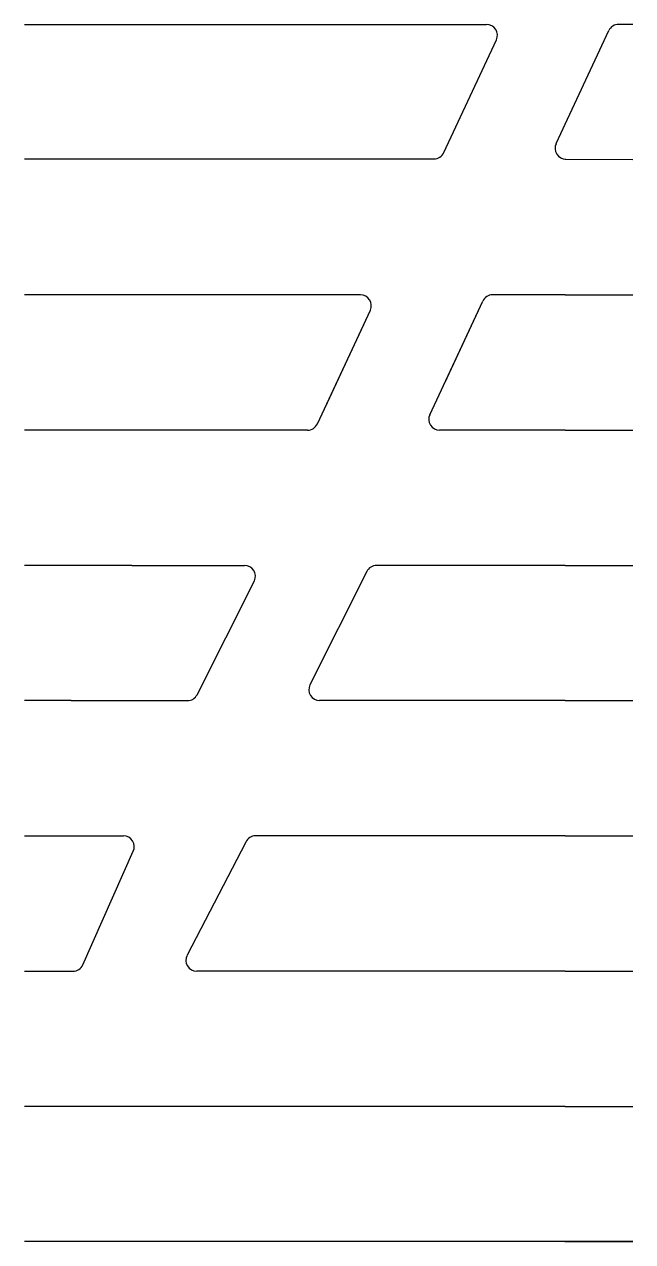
# Model space of a CAD drawing. Header units: millimetres. Extents: x -90 to 0, y 0 to 180.
import ezdxf

# ---------------------------------------------------------------- set-up
doc = ezdxf.new("R2010")
doc.units = ezdxf.units.MM
doc.layers.get('0').update_dxf_attribs({"linetype": 'CONTINUOUS'})

msp = doc.modelspace()

# ---------------------------------------------------------------- linework, layer by layer
for p, q in [((-90, 180), (-21.61, 180)), ((0, 180), (-2.08, 180)), ((-11.33, 162.36), (-3.53, 179.08)), ((-27.94, 161.04), (-20.16, 177.72)), ((-90, 160.1), (-29.39, 160.11)), ((-10, 160.08), (-9.88, 160.08)), ((-10, 160.08), (0, 160)), ((-40.26, 140), (-90, 140)), ((-30.02, 122.28), (-22.18, 139.07)), ((-27.81, 127.01), (-22.18, 139.07)), ((-10, 140), (-20.74, 140)), ((-10, 140), (0, 140)), ((-46.65, 120.92), (-38.81, 137.73)), ((-45.51, 123.36), (-38.81, 137.73)), ((-48.1, 120), (-90, 120)), ((-10, 120), (-28.57, 120)), ((-10, 120), (0, 120)), ((-74.11, 100), (-90, 100)), ((-74.11, 100), (-57.42, 100)), ((-39.34, 99.08), (-47.74, 82.32)), ((-10, 100), (-37.89, 100)), ((-10, 100), (0, 100)), ((-64.44, 80.88), (-55.97, 97.72)), ((-83.06, 80), (-90, 80)), ((-83.06, 80), (-65.87, 80)), ((-10, 80), (-46.31, 80)), ((-10, 80), (0, 80)), ((-90, 60), (-75.33, 60)), ((-10, 60), (-55.8, 60)), ((-10, 60), (0, 60)), ((-81.34, 40.92), (-73.88, 57.72)), ((-57.25, 59.08), (-65.92, 42.34)), ((-90, 40), (-82.79, 40)), ((-10, 40), (-64.5, 40)), ((-10, 40), (0, 40)), ((-10, 20), (-90, 20)), ((-10, 20), (0, 20)), ((0, 0), (-90, 0)), ((-10, 0), (-90, 0)), ((-10, 0), (0, 0)), ((-10, 0), (0, 0))]:
    msp.add_line(p, q)
for centre, start, end in [((-21.61, 178.4), -25, 90), ((-2.08, 178.4), 90, 155), ((-9.88, 161.68), 155, 270.01), ((-29.39, 161.71), 270.0095, 335), ((-40.26, 138.4), -24.9167, 90.0501), ((-20.73, 138.4), 90.3002, 155.0691), ((-48.1, 121.6), 270, 335), ((-48.1, 121.6), 270, 335), ((-28.57, 121.6), 155, 270), ((-57.42, 98.4), -25, 90), ((-37.89, 98.4), 90, 155), ((-46.31, 81.6), 153.3736, 270), ((-65.87, 81.6), 270, 333.3081), ((-75.33, 58.4), -25, 90), ((-55.8, 58.4), 90, 155), ((-64.5, 41.6), 152.6136, 270), ((-82.79, 41.6), 270, 335)]:
    msp.add_arc(centre, 1.6, start, end)
msp.add_point((-10, 0))

doc.saveas('drawing.dxf')
